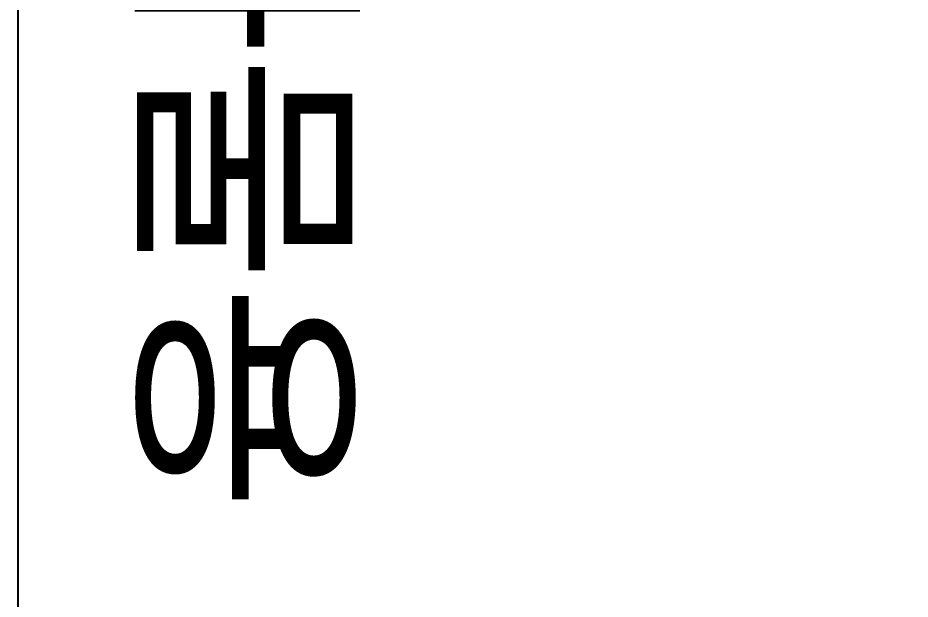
# Model space of a CAD drawing. Header units: millimetres. Extents: x 13515 to 183937, y -33900 to -660.
# Drawn here: x 119420.67 to 119455.11, y -19614.4 to -19591.95 of the extents above; entities that cross this region are included whole.
import ezdxf
from ezdxf.enums import TextEntityAlignment as Align

# ---------------------------------------------------------------- set-up
doc = ezdxf.new("R2010")
doc.units = ezdxf.units.MM
doc.header["$LTSCALE"] = 100
doc.header["$MEASUREMENT"] = 0
doc.layers.get('0').update_dxf_attribs({"linetype": 'CONTINUOUS'})
doc.layers.add('ELE9', color=9, linetype='CONTINUOUS')
doc.layers.add('주차-화물', color=251, linetype='CONTINUOUS')
doc.styles.add('나눔바른고딕', font='NanumBarunGothic.ttf')

# ---------------------------------------------------------------- blocks, each defined once
blk = doc.blocks.new('sdfsgfdgdfg')
at = {"layer": '주차-화물', "ltscale": 0.1}
blk.add_lwpolyline([(36469107.6, 558896.3), (36469107.6, 564896.3), (36465857.6, 564896.3), (36465857.6, 558896.3), (36469107.6, 558896.3), (36465857.6, 564896.3)], dxfattribs=at)
at = {"layer": '주차-화물', "style": '나눔바른고딕'}
blk.add_text('화물용', height=450, rotation=90, dxfattribs=at).set_placement((36468546.8, 563727.8), align=Align.MIDDLE_CENTER)
blk = doc.blocks.new('FGHJ')
at = {"layer": 'ELE9', "rotation": 180}
blk.add_blockref('sdfsgfdgdfg', (73518231.7, 605542.7), dxfattribs=at)

msp = doc.modelspace()

# ---------------------------------------------------------------- block references
at = {"xscale": 0.01565102769230769, "yscale": 0.01565102769230769, "zscale": 0.01565102769230769}
msp.add_blockref('FGHJ', (-460436.194, -20252.242), dxfattribs=at)

doc.saveas('drawing.dxf')
